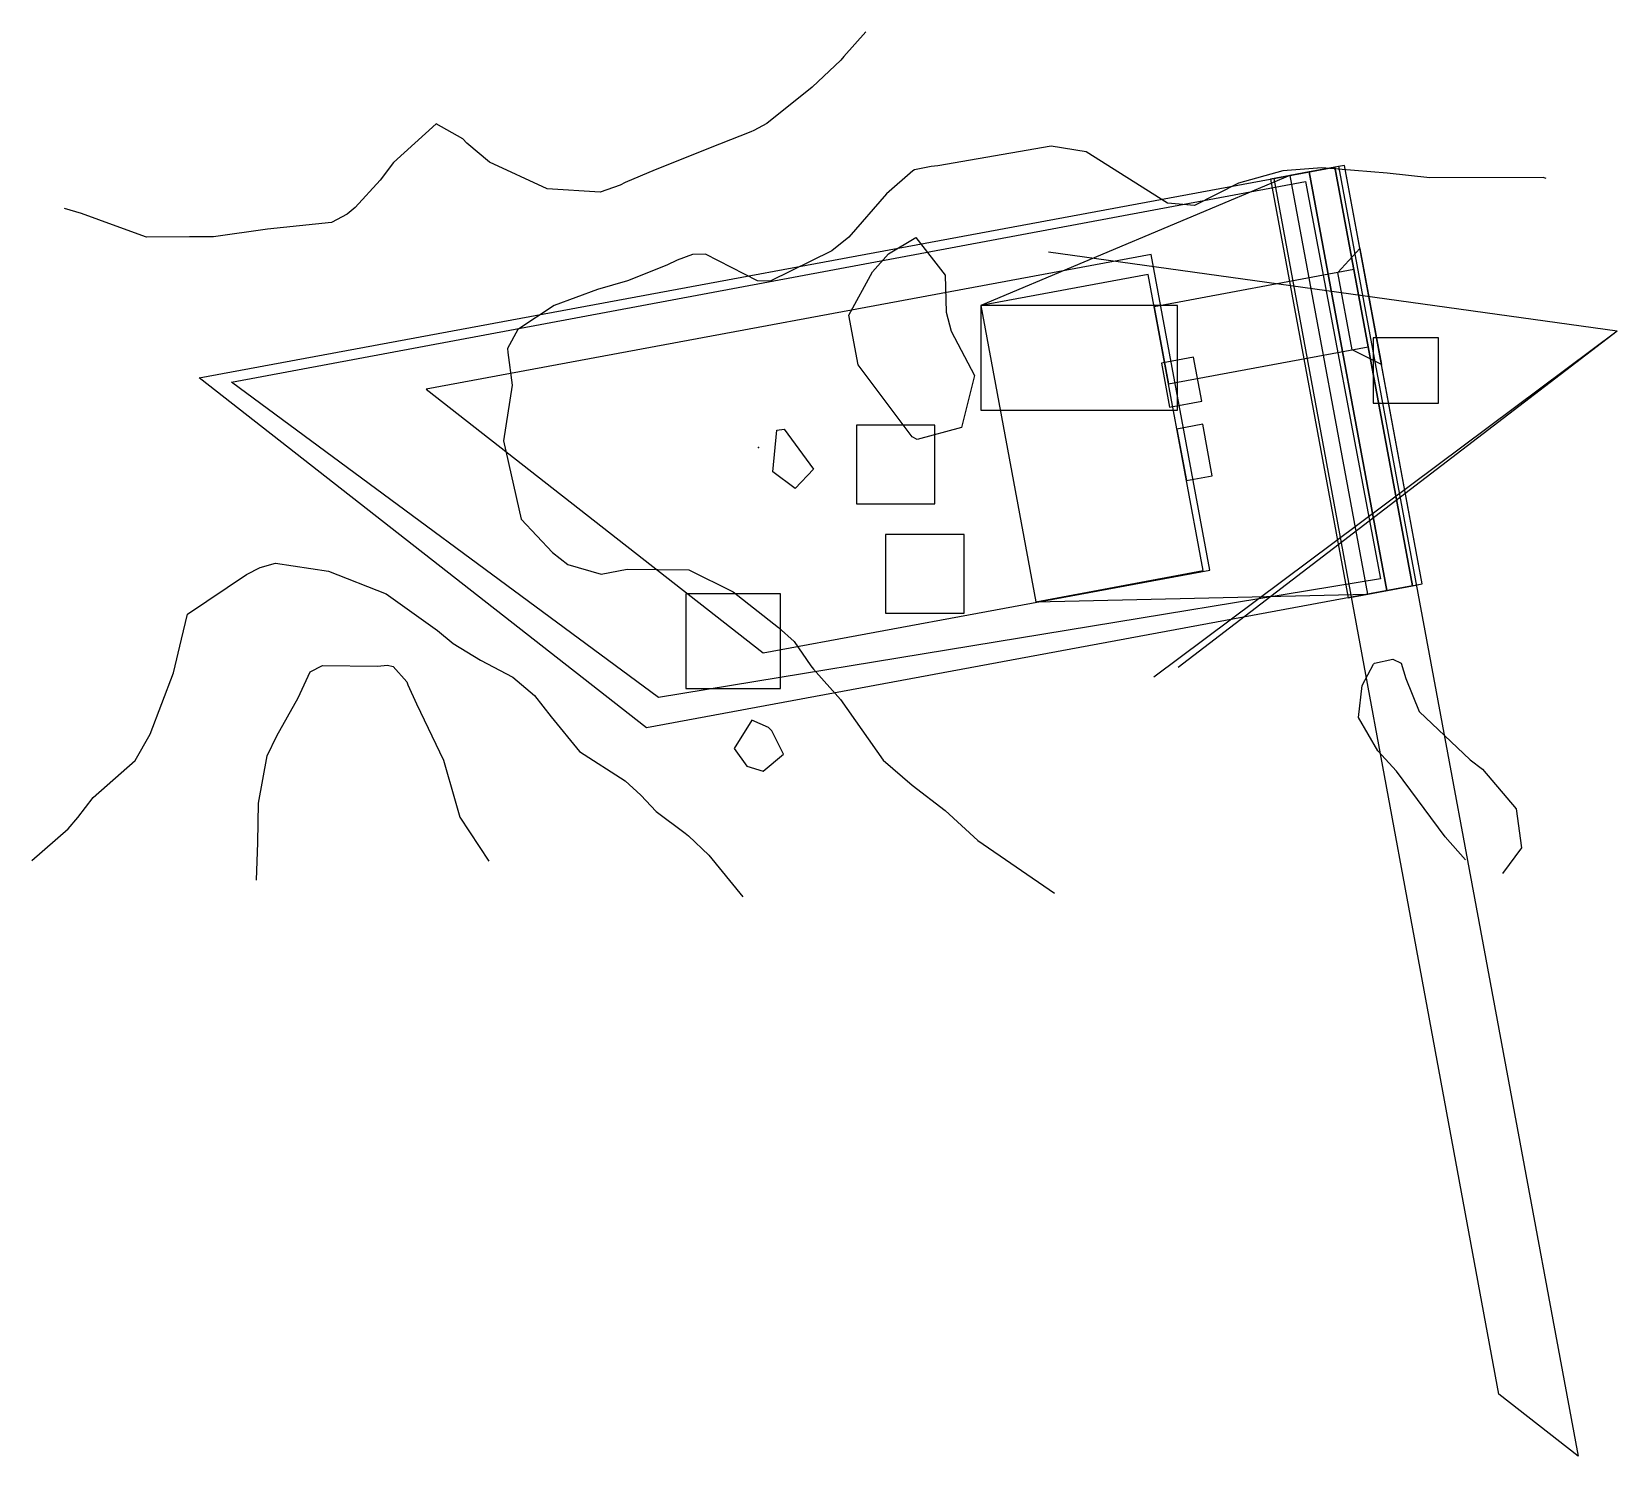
# Model space of a CAD drawing. Header units: feet. Extents: x 1340229 to 1340471, y 440029 to 440247.
import ezdxf

# ---------------------------------------------------------------- set-up
doc = ezdxf.new("R2010")
doc.units = ezdxf.units.FT
for name, color, linetype in [('A-BLDG-OTLN', 3, 'CONTINUOUS'), ('C-DRNG-AREA', 150, 'CONTINUOUS'), ('C-LOD', 30, 'CONTINUOUS'), ('C-MISC', 7, 'CONTINUOUS'), ('C-PROP', 6, 'CONTINUOUS'), ('C-PVMT', 8, 'CONTINUOUS'), ('C-SWM', 92, 'CONTINUOUS'), ('C-TOPO-MAJR', 32, 'CONTINUOUS'), ('C-TOPO-SPOT', 7, 'CONTINUOUS'), ('C-UTIL', 4, 'CONTINUOUS'), ('L-PLNT-TREE', 90, 'CONTINUOUS'), ('V-PROP-ESMT', 5, 'CONTINUOUS'), ('V-PROP-LINE', 7, 'CONTINUOUS')]:
    doc.layers.add(name, color=color, linetype=linetype)

msp = doc.modelspace()

# ---------------------------------------------------------------- linework, layer by layer
at = {"layer": 'A-BLDG-OTLN'}
msp.add_lwpolyline([(1340408.03, 440164.74), (1340399.63, 440209.97), (1340374.07, 440205.23), (1340382.46, 440160), (1340408.03, 440164.74)], close=True, dxfattribs=at)
at = {"layer": 'C-DRNG-AREA'}
msp.add_lwpolyline([(1340254.71, 440194.16), (1340428.12, 440226.35), (1340439.98, 440162.44), (1340323.02, 440140.73), (1340254.71, 440194.16)], close=True, dxfattribs=at)
at = {"layer": 'C-LOD'}
msp.add_lwpolyline([(1340374.07, 440205.23), (1340382.46, 440160), (1340433.1, 440161.16), (1340441.46, 440162.71), (1340435.24, 440196.23), (1340429.6, 440226.62), (1340428.12, 440226.35), (1340424.19, 440225.62), (1340421.24, 440225.07), (1340374.07, 440205.23)], close=True, dxfattribs=at)
at = {"layer": 'C-MISC'}
msp.add_lwpolyline([(1340439.98, 440162.44), (1340428.12, 440226.35), (1340424.19, 440225.62), (1340436.05, 440161.71), (1340439.98, 440162.44)], close=True, dxfattribs=at)
at = {"layer": 'C-PROP'}
for points in [[(1340259.67, 440193.54), (1340423.63, 440224.16), (1340435.09, 440163.47), (1340324.87, 440145.37), (1340259.67, 440193.54)], [(1340340.85, 440152.17), (1340409.03, 440164.83), (1340400.09, 440213.01), (1340289.35, 440192.45), (1340340.85, 440152.17)], [(1340374.07, 440189.23), (1340404.07, 440189.23), (1340404.07, 440205.23), (1340374.07, 440205.23), (1340374.07, 440189.23)]]:
    msp.add_lwpolyline(points, close=True, dxfattribs=at)
at = {"layer": 'C-PVMT'}
for points in [[(1340436.05, 440161.71), (1340424.19, 440225.62), (1340421.24, 440225.07), (1340433.1, 440161.16), (1340436.05, 440161.71)], [(1340441.46, 440162.71), (1340429.6, 440226.62), (1340428.12, 440226.35), (1340439.98, 440162.44), (1340441.46, 440162.71)], [(1340431.95, 440213.93), (1340435.24, 440196.23), (1340430.76, 440198.45), (1340428.57, 440210.25), (1340431.95, 440213.93)], [(1340433.22, 440198.91), (1340431.03, 440210.71), (1340400.55, 440205.05), (1340402.74, 440193.26), (1340433.22, 440198.91)], [(1340402.88, 440189.72), (1340407.8, 440190.63), (1340406.56, 440197.32), (1340401.64, 440196.41), (1340402.88, 440189.72)], [(1340409.41, 440179.24), (1340407.95, 440187.1), (1340404.01, 440186.37), (1340405.47, 440178.51), (1340409.41, 440179.24)]]:
    msp.add_lwpolyline(points, close=True, dxfattribs=at)
at = {"layer": 'C-SWM'}
msp.add_lwpolyline([(1340329.02, 440146.73), (1340343.48, 440146.73), (1340343.48, 440161.18), (1340329.02, 440161.18), (1340329.02, 440146.73)], close=True, dxfattribs=at)
at = {"layer": 'C-TOPO-MAJR'}
for points in [[(1340356.53, 440247.04), (1340353.16, 440243.27), (1340352.67, 440242.68), (1340348.3, 440238.59), (1340341.37, 440233.04), (1340339.38, 440231.94), (1340338.94, 440231.77)], [(1340334.14, 440229.85), (1340324.34, 440225.94), (1340319.78, 440224.01), (1340319.01, 440223.61), (1340315.94, 440222.55), (1340307.87, 440223.04), (1340299.06, 440227.11), (1340295.57, 440230.01), (1340294.95, 440230.68), (1340290.91, 440232.97), (1340284.36, 440227.07), (1340282.36, 440224.35), (1340278.53, 440220.22), (1340277.33, 440219.18), (1340274.93, 440217.92), (1340265.13, 440216.9), (1340256.91, 440215.74), (1340253.23, 440215.71)], [(1340338.94, 440231.77), (1340334.14, 440229.85)], [(1340460.4, 440224.63), (1340459.91, 440224.77), (1340442.63, 440224.71), (1340436.09, 440225.42), (1340426.15, 440226.25), (1340420.18, 440225.82), (1340413.43, 440223.91), (1340406.68, 440220.51), (1340402.59, 440220.84), (1340390.13, 440228.71), (1340384.79, 440229.57), (1340367.51, 440226.56), (1340366.48, 440226.44), (1340363.95, 440225.95), (1340363.66, 440225.79), (1340359.67, 440222.29), (1340353.91, 440215.65), (1340351.3, 440213.57), (1340341.9, 440208.96), (1340339.94, 440209.02), (1340332.03, 440213.08), (1340330.04, 440213.03), (1340327.7, 440212.17), (1340326.1, 440211.4), (1340320.11, 440209), (1340315.54, 440207.69), (1340308.94, 440205.21), (1340303.35, 440201.59), (1340301.79, 440198.64), (1340301.86, 440198.04), (1340302.5, 440193.05), (1340301.19, 440184.54), (1340303.87, 440172.59), (1340308.66, 440167.49), (1340311.01, 440165.7), (1340316.1, 440164.19), (1340320.05, 440164.94), (1340329.5, 440164.84), (1340336.25, 440161.48), (1340343.17, 440156.08), (1340345.58, 440153.9), (1340348.13, 440150.18), (1340348.53, 440149.68), (1340352.64, 440145.04), (1340359.13, 440135.77), (1340363.59, 440131.98), (1340368.6, 440128.1), (1340373.63, 440123.54), (1340385.31, 440115.48)], [(1340242.04, 440217.35), (1340236.74, 440219.29), (1340234.16, 440220.03)], [(1340253.23, 440215.71), (1340246.65, 440215.67), (1340242.04, 440217.35)], [(1340368.63, 440209.86), (1340368.75, 440204.21), (1340369.51, 440201.3), (1340373.1, 440194.53), (1340371.12, 440186.59), (1340364.34, 440184.75), (1340363.58, 440185.15), (1340355.35, 440196.19), (1340353.89, 440203.74), (1340357.54, 440210.36), (1340359.96, 440213.12), (1340364.12, 440215.63), (1340368.63, 440209.86)], [(1340345.69, 440177.29), (1340342.3, 440179.82), (1340342.94, 440186.2), (1340344.06, 440186.34), (1340348.5, 440180.23), (1340345.69, 440177.29)], [(1340229.14, 440120.47), (1340234.73, 440125.32), (1340236.2, 440127.04), (1340238.52, 440130.07), (1340244.94, 440135.73), (1340247.21, 440139.77), (1340250.77, 440149.15), (1340252.01, 440154.28), (1340252.95, 440158.09), (1340261.95, 440164.16), (1340264.02, 440165.23), (1340266.34, 440165.86), (1340274.46, 440164.66), (1340283.26, 440161.2), (1340291.09, 440155.59), (1340293.51, 440153.61), (1340297.69, 440151.07), (1340302.59, 440148.49), (1340305.93, 440145.66), (1340308.44, 440142.41), (1340312.8, 440137.13), (1340319.77, 440132.63), (1340322.13, 440130.46), (1340324.51, 440127.97), (1340328.9, 440124.65), (1340329.43, 440124.25), (1340332.55, 440121.29), (1340337.73, 440114.94)], [(1340263.48, 440117.47), (1340263.65, 440123.24), (1340263.78, 440129.22), (1340265.07, 440136.44), (1340266.56, 440139.51), (1340269.81, 440145.31), (1340271.64, 440149.27), (1340273.56, 440150.25), (1340281.92, 440150.15), (1340283.45, 440150.28)], [(1340283.45, 440150.28), (1340284.31, 440150.12), (1340286.4, 440147.75), (1340286.59, 440147.32)], [(1340448.07, 440120.55), (1340444.95, 440124.07), (1340437.52, 440134.11), (1340434.69, 440137.2), (1340431.75, 440142.31), (1340432.28, 440147.19), (1340434.02, 440150.47), (1340434.18, 440150.62), (1340436.95, 440151.24)], [(1340436.95, 440151.24), (1340438.27, 440150.6), (1340438.95, 440148.27), (1340441, 440143.24), (1340448.78, 440135.83), (1340450.68, 440134.41), (1340455.82, 440128.34), (1340456.64, 440122.43), (1340453.74, 440118.49)], [(1340286.59, 440147.32), (1340287.87, 440144.38), (1340292.03, 440135.77), (1340293.81, 440129.58), (1340294.52, 440127.09), (1340298.94, 440120.37)], [(1340342.17, 440140.28), (1340341.66, 440140.78), (1340339.11, 440141.91), (1340336.4, 440137.58), (1340338.33, 440134.88), (1340340.85, 440134.12), (1340343.94, 440136.7), (1340342.17, 440140.28)]]:
    msp.add_lwpolyline(points, dxfattribs=at)
at = {"layer": 'C-TOPO-SPOT'}
msp.add_point((1340340.11, 440183.57), dxfattribs=at)
at = {"layer": 'C-UTIL'}
for points in [[(1340471.25, 440201.29), (1340384.42, 440213.38)], [(1340471.25, 440201.29), (1340400.46, 440148.49)], [(1340471.25, 440201.29), (1340404.19, 440149.96)]]:
    msp.add_lwpolyline(points, dxfattribs=at)
at = {"layer": 'L-PLNT-TREE'}
for points in [[(1340433.97, 440190.31), (1340443.97, 440190.31), (1340443.97, 440200.31), (1340433.97, 440200.31), (1340433.97, 440190.31)], [(1340355.06, 440174.94), (1340367.06, 440174.94), (1340367.06, 440186.94), (1340355.06, 440186.94), (1340355.06, 440174.94)], [(1340359.53, 440158.24), (1340371.53, 440158.24), (1340371.53, 440170.24), (1340359.53, 440170.24), (1340359.53, 440158.24)]]:
    msp.add_lwpolyline(points, close=True, dxfattribs=at)
at = {"layer": 'V-PROP-ESMT'}
for points in [[(1340439.98, 440162.44), (1340428.12, 440226.35), (1340418.29, 440224.52), (1340430.15, 440160.61), (1340439.98, 440162.44)], [(1340418.87, 440224.63), (1340428.68, 440226.5), (1340465.25, 440029.48), (1340453.15, 440038.95), (1340418.87, 440224.63)]]:
    msp.add_lwpolyline(points, close=True, dxfattribs=at)
at = {"layer": 'V-PROP-LINE'}
msp.add_lwpolyline([(1340254.71, 440194.16), (1340428.12, 440226.35), (1340439.98, 440162.44), (1340323.02, 440140.73), (1340254.71, 440194.16)], close=True, dxfattribs=at)

doc.saveas('drawing.dxf')
